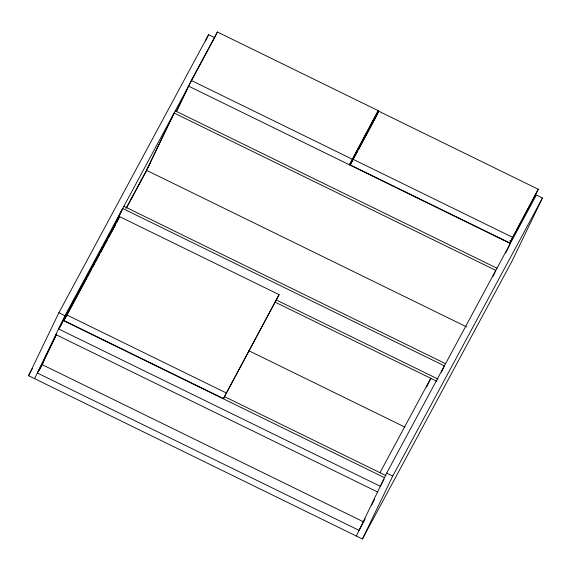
<?xml version="1.0" encoding="UTF-8"?>
<svg xmlns="http://www.w3.org/2000/svg" width="571" height="571" viewBox="0 0 571 571"><rect width="100%" height="100%" fill="white"/><g stroke="black" fill="none" stroke-linecap="round" stroke-linejoin="round"><path stroke-width="0.86" d="M356.333 536.041L386.66 473.088L536.383 195.032L542.45 198.001L512.123 260.954L362.407 539.01L28.55 375.697L58.877 312.744L208.593 34.688L214.667 37.657L217.394 31.99L378.252 110.674L349.431 164.805L378.252 110.674M34.617 378.666L64.944 315.713L214.275 38.378M56.572 334.092L39.185 370.186L43.724 361.764M59.669 327.675L63.145 320.452L384.861 477.827M40.363 368.002L56.201 335.12M60.455 326.291L64.316 318.275M63.952 320.538L119.582 216.616L279.091 294.643L223.454 398.565L63.952 320.538L79.062 292.466M111.274 231.912L115.135 223.889M111.673 231.334L122.679 208.486L444.395 365.861L441.326 372.228M111.973 230.97L121.937 210.285M116.855 222.283L119.582 216.616M205.524 41.062L208.593 34.688M147.668 168.124L173.727 114.014M176.289 111.616L191.299 80.454L217.394 31.99M176.311 111.83L187.438 88.719M223.454 398.565L279.091 294.643M350.23 164.891L378.794 111.245L538.303 189.279L509.739 242.918L350.23 164.891L353.149 159.473M378.794 111.245L373.984 120.781M426.53 387.117L430.784 378.295L379.965 472.681M363.606 521.944L365.155 518.739M371.721 505.099L374.426 499.489M362.407 539.01L392.734 476.057L542.45 198.001M492.737 276.757L495.799 270.39L174.091 113.015L146.49 170.301L466.607 326.897M509.739 242.918L538.303 189.279M505.678 253.053L510.288 243.496L188.573 86.121M28.55 375.697L32.354 368.63M116.313 221.705L58.577 328.932L380.293 486.306L384.026 479.369M59.584 327.661L60.412 326.12M79.904 290.903L87.042 277.649M87.884 276.093L91.66 269.069M92.502 267.514L95.022 262.831M95.864 261.275L99.639 254.252M100.482 252.696L107.619 239.435M108.461 237.879L115.599 224.617M125.92 208.515L150.416 163.013M126.819 207.43L135.013 192.213M135.277 191.72L146.419 171.036M353.984 157.931L357.731 150.965M358.567 149.416L373.148 122.33M352.964 159.23L512.472 237.258M191.299 80.454L352.157 159.138M509.86 240.527L511.459 241.312M175.261 110.831L496.977 268.213M123.857 206.309L445.573 363.684M276.371 300.003L438.028 379.087M275.193 302.187L436.851 381.264M248.835 350.744L404.896 427.079M66.679 314.878L226.187 392.905M58.877 312.744L64.944 315.713M386.66 473.088L392.734 476.057M224.374 396.567L386.032 475.65M55.851 334.599L377.559 491.974M41.919 364.519L37.351 372.999L359.066 530.373L363.634 521.894L41.919 364.519"/></g></svg>
